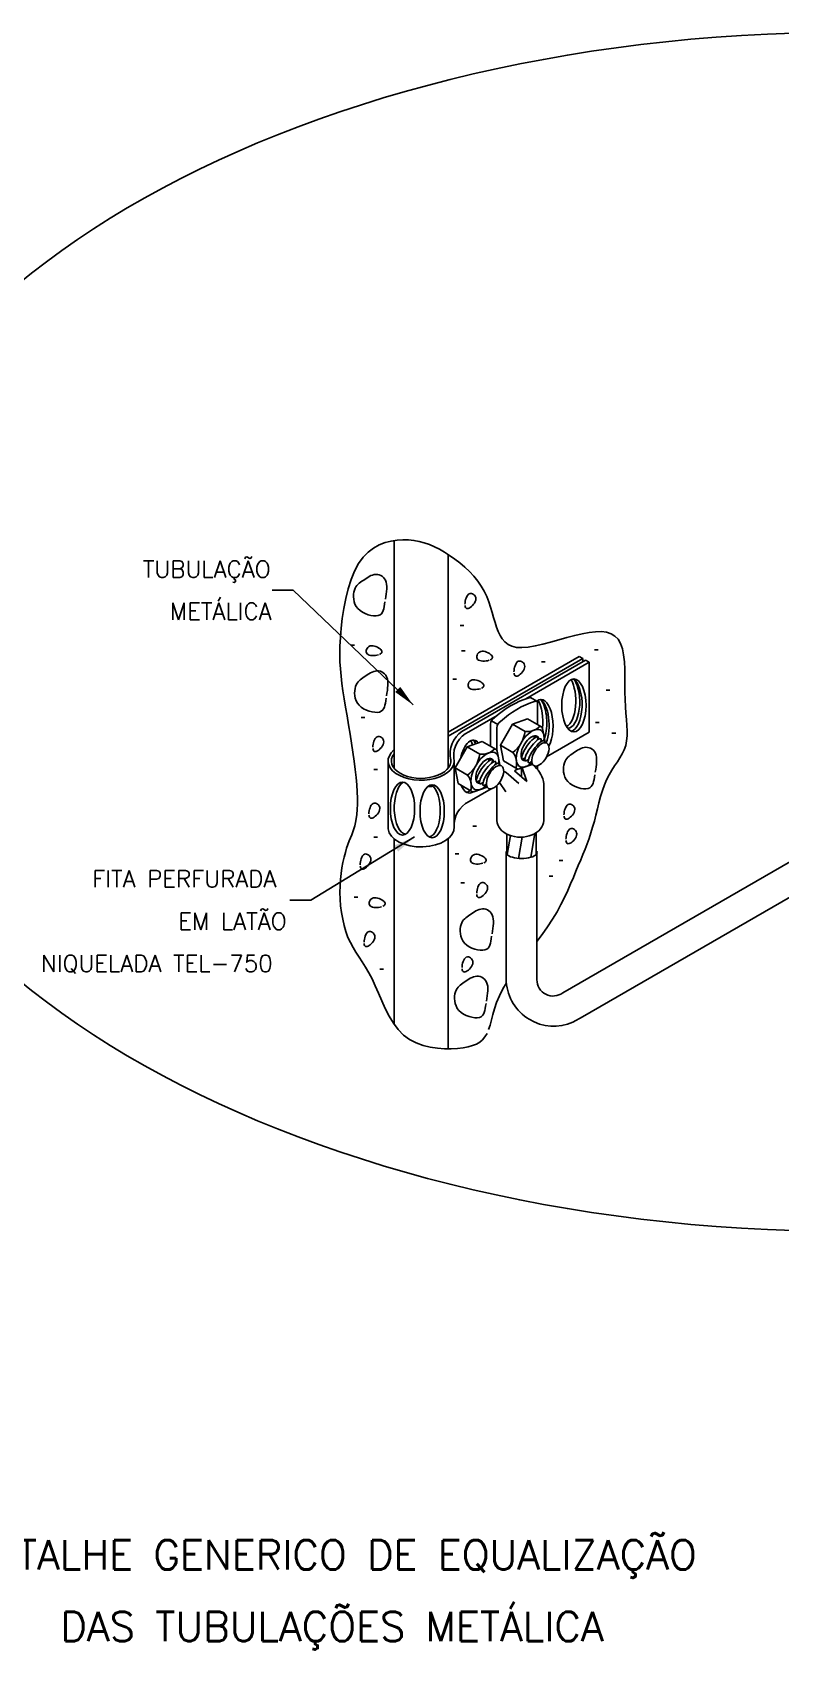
# Model space of a CAD drawing. Header units: millimetres. Extents: x -5397.5 to -5359, y -4789.6 to -4770.4.
# Drawn here: x -5380.71 to -5371.83, y -4789.56 to -4770.36 of the extents above; entities that cross this region are included whole.
import ezdxf
from ezdxf.enums import TextEntityAlignment as Align

# ---------------------------------------------------------------- set-up
doc = ezdxf.new("R2010")
doc.units = ezdxf.units.MM
doc.header["$LTSCALE"] = 10
doc.layers.add('Termotécnica', color=7, linetype='Continuous')
doc.styles.add('r140', font='romans.shx')
doc.styles.add('r80', font='romans.shx')

msp = doc.modelspace()

# ---------------------------------------------------------------- linework, layer by layer
at = {"layer": 'Termotécnica', "color": 2}
for p, q in [((-5376.418, -4779.098), (-5376.418, -4776.395)), ((-5375.776, -4779.096), (-5375.776, -4776.56)), ((-5374.416, -4781.764), (-5368.408, -4778.296)), ((-5375.156, -4778.823), (-5375.013, -4778.575)), ((-5374.833, -4778.512), (-5375.013, -4778.575)), ((-5374.863, -4778.661), (-5375.013, -4778.575)), ((-5374.67, -4778.606), (-5374.833, -4778.512)), ((-5374.183, -4782.049), (-5368.175, -4778.58)), ((-5374.752, -4778.714), (-5374.755, -4778.741)), ((-5374.711, -4778.728), (-5374.716, -4778.764)), ((-5374.672, -4778.751), (-5374.677, -4778.787)), ((-5374.625, -4778.789), (-5374.656, -4778.626)), ((-5374.633, -4778.773), (-5374.636, -4778.794)), ((-5375.694, -4779.094), (-5375.551, -4778.845)), ((-5375.371, -4778.782), (-5375.551, -4778.845)), ((-5375.401, -4778.931), (-5375.551, -4778.845)), ((-5375.208, -4778.876), (-5375.371, -4778.782)), ((-5375.163, -4779.059), (-5375.194, -4778.896)), ((-5375.007, -4778.91), (-5375.156, -4778.823)), ((-5375.12, -4779.01), (-5375.156, -4778.823)), ((-5375.545, -4779.18), (-5375.694, -4779.094)), ((-5375.658, -4779.28), (-5375.694, -4779.094)), ((-5375.29, -4778.984), (-5375.293, -4779.012)), ((-5375.249, -4778.998), (-5375.254, -4779.034)), ((-5375.21, -4779.021), (-5375.215, -4779.057)), ((-5375.171, -4779.044), (-5375.174, -4779.064)), ((-5374.958, -4779.104), (-5375.12, -4779.01)), ((-5374.777, -4779.052), (-5374.934, -4779.106)), ((-5374.896, -4778.993), (-5374.861, -4778.973)), ((-5374.857, -4779.016), (-5374.822, -4778.996)), ((-5374.818, -4779.037), (-5374.783, -4779.017)), ((-5375.496, -4779.374), (-5375.658, -4779.28)), ((-5375.315, -4779.322), (-5375.472, -4779.377)), ((-5375.434, -4779.263), (-5375.399, -4779.243)), ((-5375.395, -4779.286), (-5375.36, -4779.266)), ((-5375.356, -4779.307), (-5375.321, -4779.287)), ((-5375.197, -4779.72), (-5375.197, -4779.303)), ((-5374.641, -4779.72), (-5374.641, -4779.283)), ((-5376.418, -4782.134), (-5376.418, -4779.932)), ((-5375.776, -4782.428), (-5375.776, -4779.936)), ((-5375.086, -4781.637), (-5375.086, -4780.111)), ((-5374.723, -4781.615), (-5374.723, -4780.109)), ((-5374.295, -4782.114), (-5374.183, -4782.049))]:
    msp.add_line(p, q, dxfattribs=at)
at = {"layer": 'Termotécnica', "color": 2, "ltscale": 1.6}
for p, q in [((-5377.616, -4776.985), (-5377.866, -4776.985)), ((-5376.192, -4778.347), (-5377.616, -4776.985)), ((-5374.725, -4778.303), (-5374.797, -4778.26)), ((-5374.715, -4778.581), (-5374.715, -4778.319)), ((-5375.272, -4778.575), (-5375.272, -4778.84)), ((-5375.188, -4778.578), (-5375.262, -4778.535)), ((-5375.198, -4778.618), (-5375.198, -4778.887)), ((-5375.086, -4779.149), (-5374.939, -4779.278)), ((-5374.988, -4779.128), (-5374.951, -4779.107)), ((-5374.988, -4779.128), (-5374.841, -4779.257)), ((-5374.899, -4779.094), (-5374.841, -4779.257)), ((-5374.715, -4779.115), (-5374.715, -4779.069)), ((-5375.166, -4779.267), (-5375.091, -4779.379)), ((-5376.174, -4779.913), (-5377.407, -4780.665)), ((-5377.407, -4780.665), (-5377.657, -4780.665))]:
    msp.add_line(p, q, dxfattribs=at)
at = {"layer": 'Termotécnica', "color": 1}
for p, q in [((-5375.635, -4777.402), (-5375.59, -4777.402)), ((-5376.931, -4777.637), (-5376.886, -4777.637)), ((-5375.618, -4777.703), (-5375.573, -4777.703)), ((-5374.041, -4777.693), (-5373.997, -4777.693)), ((-5374.669, -4777.833), (-5374.625, -4777.833)), ((-5375.721, -4778.04), (-5375.677, -4778.04)), ((-5373.901, -4778.17), (-5373.857, -4778.17)), ((-5376.81, -4778.496), (-5376.765, -4778.496)), ((-5374.029, -4778.554), (-5373.985, -4778.554)), ((-5373.832, -4778.682), (-5373.787, -4778.682)), ((-5376.658, -4779.112), (-5376.614, -4779.112)), ((-5374.905, -4779.096), (-5374.905, -4779.201)), ((-5376.658, -4779.915), (-5376.614, -4779.915)), ((-5375.483, -4779.787), (-5375.439, -4779.787)), ((-5375.078, -4779.881), (-5375.078, -4780.122)), ((-5375.076, -4780.124), (-5375.037, -4779.898)), ((-5374.941, -4780.169), (-5374.897, -4779.916)), ((-5374.795, -4780.156), (-5374.747, -4779.875)), ((-5374.73, -4779.865), (-5374.73, -4780.122)), ((-5375.693, -4780.113), (-5375.648, -4780.113)), ((-5374.46, -4780.194), (-5374.415, -4780.194)), ((-5375.627, -4780.46), (-5375.583, -4780.46)), ((-5374.576, -4780.38), (-5374.532, -4780.38)), ((-5376.893, -4780.629), (-5376.849, -4780.629)), ((-5376.589, -4781.485), (-5376.544, -4781.485)), ((-5376.415, -4781.91), (-5376.418, -4781.91))]:
    msp.add_line(p, q, dxfattribs=at)
at = {"layer": 'Termotécnica', "color": 3}
for p, q in [((-5375.776, -4778.67), (-5374.22, -4777.771)), ((-5375.776, -4778.719), (-5374.177, -4777.795)), ((-5375.612, -4778.662), (-5374.144, -4777.814)), ((-5374.177, -4777.795), (-5374.22, -4777.771)), ((-5374.177, -4777.795), (-5374.177, -4777.833)), ((-5374.102, -4777.839), (-5374.144, -4777.814)), ((-5374.856, -4778.274), (-5374.102, -4777.839)), ((-5374.102, -4777.839), (-5374.102, -4778.671)), ((-5375.532, -4778.665), (-5375.196, -4778.471)), ((-5374.608, -4778.963), (-5374.102, -4778.671)), ((-5376.489, -4779.021), (-5376.489, -4779.814)), ((-5375.706, -4779.021), (-5375.706, -4779.814)), ((-5375.527, -4779.494), (-5375.264, -4779.342))]:
    msp.add_line(p, q, dxfattribs=at)
at = {"layer": 'Termotécnica', "color": 1}
for points in [[(-5375.315, -4782.247), (-5375.339, -4782.288), (-5375.367, -4782.322), (-5375.401, -4782.351), (-5375.441, -4782.374), (-5375.487, -4782.392), (-5375.539, -4782.407), (-5375.598, -4782.417), (-5375.665, -4782.424), (-5375.739, -4782.428), (-5375.819, -4782.428), (-5375.903, -4782.423), (-5375.988, -4782.41), (-5376.073, -4782.39), (-5376.156, -4782.36), (-5376.234, -4782.319), (-5376.306, -4782.266), (-5376.369, -4782.201), (-5376.426, -4782.124), (-5376.476, -4782.04), (-5376.522, -4781.951), (-5376.564, -4781.86), (-5376.603, -4781.769), (-5376.641, -4781.681), (-5376.679, -4781.599), (-5376.717, -4781.526), (-5376.756, -4781.459), (-5376.795, -4781.398), (-5376.833, -4781.34), (-5376.87, -4781.284), (-5376.904, -4781.227), (-5376.936, -4781.168), (-5376.965, -4781.106), (-5376.99, -4781.038), (-5377.011, -4780.966), (-5377.028, -4780.89), (-5377.042, -4780.812), (-5377.052, -4780.732), (-5377.058, -4780.652), (-5377.06, -4780.573), (-5377.059, -4780.496), (-5377.055, -4780.421), (-5377.047, -4780.349), (-5377.037, -4780.281), (-5377.025, -4780.216), (-5377.011, -4780.156), (-5376.996, -4780.1), (-5376.981, -4780.048), (-5376.965, -4780.002), (-5376.95, -4779.961), (-5376.935, -4779.923), (-5376.921, -4779.888), (-5376.908, -4779.854), (-5376.895, -4779.819), (-5376.884, -4779.782), (-5376.875, -4779.742), (-5376.867, -4779.697), (-5376.861, -4779.646), (-5376.857, -4779.588), (-5376.854, -4779.524), (-5376.854, -4779.454), (-5376.857, -4779.378), (-5376.861, -4779.296), (-5376.868, -4779.207), (-5376.878, -4779.113), (-5376.891, -4779.013), (-5376.906, -4778.908), (-5376.922, -4778.801), (-5376.94, -4778.692), (-5376.958, -4778.583), (-5376.976, -4778.476), (-5376.994, -4778.372), (-5377.01, -4778.273), (-5377.025, -4778.18), (-5377.037, -4778.091), (-5377.048, -4778.005), (-5377.055, -4777.919), (-5377.06, -4777.833), (-5377.062, -4777.743), (-5377.061, -4777.648), (-5377.055, -4777.546), (-5377.046, -4777.436), (-5377.033, -4777.32), (-5377.015, -4777.202), (-5376.992, -4777.083), (-5376.963, -4776.967), (-5376.929, -4776.858), (-5376.888, -4776.757), (-5376.841, -4776.668), (-5376.786, -4776.593), (-5376.726, -4776.532), (-5376.662, -4776.484), (-5376.594, -4776.446), (-5376.524, -4776.419), (-5376.453, -4776.401), (-5376.382, -4776.39), (-5376.313, -4776.386), (-5376.247, -4776.387), (-5376.183, -4776.393), (-5376.12, -4776.405), (-5376.059, -4776.421), (-5375.999, -4776.442), (-5375.94, -4776.468), (-5375.88, -4776.498), (-5375.82, -4776.533), (-5375.759, -4776.571), (-5375.697, -4776.614), (-5375.637, -4776.66), (-5375.579, -4776.71), (-5375.523, -4776.763), (-5375.471, -4776.818), (-5375.424, -4776.876), (-5375.383, -4776.936), (-5375.348, -4776.997), (-5375.318, -4777.06), (-5375.294, -4777.123), (-5375.273, -4777.186), (-5375.254, -4777.248), (-5375.237, -4777.308), (-5375.22, -4777.366), (-5375.202, -4777.422), (-5375.183, -4777.473), (-5375.16, -4777.521), (-5375.134, -4777.563), (-5375.102, -4777.599), (-5375.064, -4777.628), (-5375.019, -4777.65), (-5374.965, -4777.663), (-5374.901, -4777.666), (-5374.826, -4777.66), (-5374.743, -4777.646), (-5374.654, -4777.625), (-5374.56, -4777.601), (-5374.464, -4777.574), (-5374.368, -4777.547), (-5374.274, -4777.522), (-5374.185, -4777.501), (-5374.102, -4777.485), (-5374.026, -4777.477), (-5373.957, -4777.476), (-5373.896, -4777.484), (-5373.842, -4777.501), (-5373.797, -4777.529), (-5373.759, -4777.567), (-5373.729, -4777.617), (-5373.708, -4777.68), (-5373.693, -4777.753), (-5373.684, -4777.834), (-5373.68, -4777.921), (-5373.678, -4778.012), (-5373.678, -4778.104), (-5373.678, -4778.196), (-5373.676, -4778.284), (-5373.672, -4778.368), (-5373.667, -4778.446), (-5373.661, -4778.52), (-5373.656, -4778.589), (-5373.653, -4778.654), (-5373.653, -4778.715), (-5373.658, -4778.773), (-5373.669, -4778.827), (-5373.686, -4778.878), (-5373.709, -4778.926), (-5373.737, -4778.974), (-5373.768, -4779.022), (-5373.8, -4779.07), (-5373.833, -4779.121), (-5373.865, -4779.175), (-5373.895, -4779.234), (-5373.921, -4779.297), (-5373.945, -4779.364), (-5373.966, -4779.435), (-5373.986, -4779.508), (-5374.005, -4779.581), (-5374.023, -4779.655), (-5374.041, -4779.728), (-5374.061, -4779.799), (-5374.081, -4779.866), (-5374.103, -4779.932), (-5374.126, -4779.996), (-5374.15, -4780.059), (-5374.176, -4780.122), (-5374.203, -4780.187), (-5374.231, -4780.253), (-5374.26, -4780.322), (-5374.29, -4780.395), (-5374.323, -4780.47), (-5374.357, -4780.549), (-5374.395, -4780.631), (-5374.437, -4780.715), (-5374.484, -4780.802), (-5374.537, -4780.891), (-5374.595, -4780.982), (-5374.661, -4781.074), (-5374.723, -4781.157)], [(-5376.526, -4777.122), (-5376.53, -4777.151), (-5376.535, -4777.178), (-5376.54, -4777.204), (-5376.547, -4777.227), (-5376.556, -4777.247), (-5376.568, -4777.263), (-5376.584, -4777.276), (-5376.605, -4777.285), (-5376.631, -4777.289), (-5376.661, -4777.288), (-5376.693, -4777.284), (-5376.727, -4777.275), (-5376.761, -4777.262), (-5376.793, -4777.246), (-5376.822, -4777.226), (-5376.847, -4777.203), (-5376.867, -4777.178), (-5376.882, -4777.15), (-5376.892, -4777.121), (-5376.897, -4777.091), (-5376.899, -4777.062), (-5376.898, -4777.033), (-5376.894, -4777.007), (-5376.888, -4776.983), (-5376.88, -4776.962), (-5376.87, -4776.944), (-5376.859, -4776.928), (-5376.846, -4776.914), (-5376.832, -4776.902), (-5376.818, -4776.89), (-5376.802, -4776.879), (-5376.785, -4776.868), (-5376.767, -4776.856), (-5376.749, -4776.844), (-5376.731, -4776.832), (-5376.712, -4776.821), (-5376.693, -4776.811), (-5376.673, -4776.804), (-5376.654, -4776.798), (-5376.634, -4776.796), (-5376.614, -4776.796), (-5376.595, -4776.8), (-5376.576, -4776.808), (-5376.559, -4776.818), (-5376.544, -4776.832), (-5376.53, -4776.848), (-5376.519, -4776.867), (-5376.511, -4776.889), (-5376.507, -4776.914), (-5376.505, -4776.941), (-5376.505, -4776.969), (-5376.508, -4776.999), (-5376.512, -4777.03), (-5376.516, -4777.061), (-5376.521, -4777.092)], [(-5375.577, -4777.151), (-5375.576, -4777.134), (-5375.573, -4777.115), (-5375.569, -4777.096), (-5375.563, -4777.078), (-5375.556, -4777.061), (-5375.548, -4777.046), (-5375.537, -4777.034), (-5375.526, -4777.026), (-5375.513, -4777.022), (-5375.5, -4777.023), (-5375.487, -4777.027), (-5375.474, -4777.034), (-5375.463, -4777.045), (-5375.455, -4777.057), (-5375.449, -4777.072), (-5375.447, -4777.087), (-5375.449, -4777.104), (-5375.455, -4777.12), (-5375.464, -4777.137), (-5375.475, -4777.152), (-5375.488, -4777.167), (-5375.501, -4777.179), (-5375.515, -4777.19), (-5375.528, -4777.197), (-5375.539, -4777.201), (-5375.549, -4777.203), (-5375.557, -4777.201), (-5375.564, -4777.196), (-5375.57, -4777.188), (-5375.574, -4777.178), (-5375.576, -4777.166)], [(-5376.604, -4777.751), (-5376.621, -4777.755), (-5376.639, -4777.758), (-5376.658, -4777.76), (-5376.678, -4777.76), (-5376.696, -4777.758), (-5376.713, -4777.755), (-5376.727, -4777.749), (-5376.739, -4777.74), (-5376.746, -4777.729), (-5376.749, -4777.716), (-5376.749, -4777.702), (-5376.745, -4777.688), (-5376.739, -4777.675), (-5376.729, -4777.663), (-5376.717, -4777.653), (-5376.703, -4777.646), (-5376.687, -4777.644), (-5376.669, -4777.644), (-5376.651, -4777.648), (-5376.633, -4777.654), (-5376.615, -4777.662), (-5376.599, -4777.671), (-5376.585, -4777.68), (-5376.574, -4777.69), (-5376.567, -4777.7), (-5376.563, -4777.709), (-5376.562, -4777.718), (-5376.565, -4777.726), (-5376.57, -4777.733), (-5376.579, -4777.74), (-5376.59, -4777.746)], [(-5375.291, -4777.817), (-5375.308, -4777.821), (-5375.326, -4777.824), (-5375.345, -4777.826), (-5375.365, -4777.826), (-5375.383, -4777.824), (-5375.4, -4777.82), (-5375.414, -4777.814), (-5375.426, -4777.806), (-5375.433, -4777.795), (-5375.436, -4777.782), (-5375.436, -4777.768), (-5375.433, -4777.754), (-5375.426, -4777.74), (-5375.416, -4777.728), (-5375.404, -4777.719), (-5375.39, -4777.712), (-5375.374, -4777.709), (-5375.356, -4777.71), (-5375.338, -4777.714), (-5375.32, -4777.72), (-5375.302, -4777.727), (-5375.286, -4777.736), (-5375.272, -4777.746), (-5375.261, -4777.756), (-5375.254, -4777.766), (-5375.25, -4777.775), (-5375.249, -4777.783), (-5375.252, -4777.791), (-5375.257, -4777.799), (-5375.266, -4777.806), (-5375.277, -4777.811)], [(-5376.513, -4778.268), (-5376.517, -4778.297), (-5376.521, -4778.324), (-5376.526, -4778.35), (-5376.533, -4778.373), (-5376.542, -4778.393), (-5376.555, -4778.41), (-5376.571, -4778.422), (-5376.592, -4778.431), (-5376.618, -4778.435), (-5376.647, -4778.434), (-5376.68, -4778.43), (-5376.714, -4778.421), (-5376.747, -4778.408), (-5376.78, -4778.392), (-5376.809, -4778.372), (-5376.834, -4778.349), (-5376.854, -4778.324), (-5376.868, -4778.296), (-5376.878, -4778.267), (-5376.884, -4778.237), (-5376.886, -4778.208), (-5376.885, -4778.18), (-5376.881, -4778.153), (-5376.875, -4778.129), (-5376.867, -4778.108), (-5376.857, -4778.09), (-5376.846, -4778.074), (-5376.833, -4778.061), (-5376.819, -4778.048), (-5376.804, -4778.036), (-5376.788, -4778.025), (-5376.772, -4778.014), (-5376.754, -4778.002), (-5376.736, -4777.99), (-5376.718, -4777.978), (-5376.699, -4777.967), (-5376.679, -4777.957), (-5376.66, -4777.95), (-5376.64, -4777.944), (-5376.62, -4777.942), (-5376.601, -4777.943), (-5376.581, -4777.947), (-5376.563, -4777.954), (-5376.546, -4777.964), (-5376.53, -4777.978), (-5376.517, -4777.994), (-5376.506, -4778.013), (-5376.498, -4778.035), (-5376.493, -4778.06), (-5376.492, -4778.087), (-5376.492, -4778.115), (-5376.495, -4778.145), (-5376.498, -4778.176), (-5376.503, -4778.207), (-5376.508, -4778.238)], [(-5374.995, -4777.953), (-5374.994, -4777.936), (-5374.991, -4777.918), (-5374.987, -4777.899), (-5374.982, -4777.881), (-5374.974, -4777.863), (-5374.966, -4777.848), (-5374.956, -4777.836), (-5374.944, -4777.828), (-5374.932, -4777.825), (-5374.918, -4777.825), (-5374.905, -4777.83), (-5374.893, -4777.837), (-5374.882, -4777.847), (-5374.873, -4777.86), (-5374.868, -4777.874), (-5374.866, -4777.89), (-5374.868, -4777.906), (-5374.874, -4777.923), (-5374.883, -4777.939), (-5374.894, -4777.955), (-5374.906, -4777.969), (-5374.92, -4777.982), (-5374.933, -4777.992), (-5374.946, -4778), (-5374.957, -4778.004), (-5374.967, -4778.005), (-5374.976, -4778.003), (-5374.983, -4777.999), (-5374.988, -4777.991), (-5374.992, -4777.981), (-5374.994, -4777.968)], [(-5375.394, -4778.154), (-5375.411, -4778.158), (-5375.429, -4778.161), (-5375.448, -4778.163), (-5375.468, -4778.163), (-5375.486, -4778.162), (-5375.503, -4778.158), (-5375.518, -4778.152), (-5375.529, -4778.143), (-5375.536, -4778.132), (-5375.539, -4778.119), (-5375.539, -4778.105), (-5375.536, -4778.091), (-5375.529, -4778.078), (-5375.52, -4778.066), (-5375.508, -4778.056), (-5375.493, -4778.05), (-5375.477, -4778.047), (-5375.459, -4778.048), (-5375.441, -4778.051), (-5375.423, -4778.057), (-5375.405, -4778.065), (-5375.389, -4778.074), (-5375.376, -4778.084), (-5375.365, -4778.094), (-5375.357, -4778.103), (-5375.353, -4778.112), (-5375.352, -4778.121), (-5375.355, -4778.129), (-5375.36, -4778.136), (-5375.369, -4778.143), (-5375.38, -4778.149)], [(-5376.67, -4778.849), (-5376.669, -4778.832), (-5376.667, -4778.814), (-5376.662, -4778.795), (-5376.657, -4778.776), (-5376.65, -4778.759), (-5376.641, -4778.744), (-5376.631, -4778.732), (-5376.62, -4778.724), (-5376.607, -4778.72), (-5376.594, -4778.721), (-5376.58, -4778.725), (-5376.568, -4778.733), (-5376.557, -4778.743), (-5376.548, -4778.756), (-5376.543, -4778.77), (-5376.541, -4778.786), (-5376.543, -4778.802), (-5376.549, -4778.819), (-5376.558, -4778.835), (-5376.569, -4778.851), (-5376.582, -4778.865), (-5376.595, -4778.878), (-5376.608, -4778.888), (-5376.621, -4778.896), (-5376.632, -4778.9), (-5376.642, -4778.901), (-5376.651, -4778.899), (-5376.658, -4778.894), (-5376.663, -4778.887), (-5376.667, -4778.877), (-5376.669, -4778.864)], [(-5374.035, -4779.175), (-5374.039, -4779.204), (-5374.043, -4779.232), (-5374.049, -4779.257), (-5374.055, -4779.28), (-5374.065, -4779.3), (-5374.077, -4779.317), (-5374.093, -4779.33), (-5374.114, -4779.338), (-5374.14, -4779.342), (-5374.17, -4779.342), (-5374.202, -4779.337), (-5374.236, -4779.328), (-5374.27, -4779.316), (-5374.302, -4779.299), (-5374.331, -4779.28), (-5374.356, -4779.257), (-5374.376, -4779.231), (-5374.39, -4779.204), (-5374.4, -4779.174), (-5374.406, -4779.145), (-5374.408, -4779.115), (-5374.407, -4779.087), (-5374.403, -4779.06), (-5374.397, -4779.036), (-5374.389, -4779.015), (-5374.379, -4778.997), (-5374.368, -4778.982), (-5374.355, -4778.968), (-5374.341, -4778.955), (-5374.326, -4778.944), (-5374.31, -4778.933), (-5374.294, -4778.921), (-5374.276, -4778.909), (-5374.258, -4778.897), (-5374.24, -4778.885), (-5374.221, -4778.874), (-5374.202, -4778.865), (-5374.182, -4778.857), (-5374.162, -4778.852), (-5374.143, -4778.849), (-5374.123, -4778.85), (-5374.104, -4778.854), (-5374.085, -4778.861), (-5374.068, -4778.872), (-5374.052, -4778.885), (-5374.039, -4778.901), (-5374.028, -4778.921), (-5374.02, -4778.943), (-5374.016, -4778.967), (-5374.014, -4778.994), (-5374.014, -4779.023), (-5374.017, -4779.053), (-5374.02, -4779.083), (-5374.025, -4779.114), (-5374.03, -4779.145)], [(-5376.717, -4779.64), (-5376.716, -4779.623), (-5376.713, -4779.605), (-5376.709, -4779.586), (-5376.703, -4779.567), (-5376.696, -4779.55), (-5376.688, -4779.535), (-5376.678, -4779.523), (-5376.666, -4779.515), (-5376.653, -4779.511), (-5376.64, -4779.512), (-5376.627, -4779.516), (-5376.614, -4779.524), (-5376.604, -4779.534), (-5376.595, -4779.547), (-5376.589, -4779.561), (-5376.587, -4779.577), (-5376.59, -4779.593), (-5376.595, -4779.61), (-5376.604, -4779.626), (-5376.615, -4779.642), (-5376.628, -4779.656), (-5376.641, -4779.669), (-5376.655, -4779.679), (-5376.668, -4779.687), (-5376.679, -4779.691), (-5376.689, -4779.692), (-5376.697, -4779.69), (-5376.704, -4779.685), (-5376.71, -4779.678), (-5376.714, -4779.668), (-5376.716, -4779.655)], [(-5374.402, -4779.652), (-5374.401, -4779.635), (-5374.398, -4779.616), (-5374.394, -4779.597), (-5374.388, -4779.579), (-5374.381, -4779.562), (-5374.373, -4779.547), (-5374.363, -4779.535), (-5374.351, -4779.527), (-5374.338, -4779.523), (-5374.325, -4779.524), (-5374.312, -4779.528), (-5374.299, -4779.536), (-5374.289, -4779.546), (-5374.28, -4779.559), (-5374.274, -4779.573), (-5374.272, -4779.588), (-5374.275, -4779.605), (-5374.28, -4779.622), (-5374.289, -4779.638), (-5374.301, -4779.654), (-5374.313, -4779.668), (-5374.327, -4779.68), (-5374.34, -4779.691), (-5374.353, -4779.698), (-5374.364, -4779.703), (-5374.374, -4779.704), (-5374.382, -4779.702), (-5374.389, -4779.697), (-5374.395, -4779.689), (-5374.399, -4779.679), (-5374.401, -4779.667)], [(-5374.378, -4779.942), (-5374.377, -4779.925), (-5374.375, -4779.907), (-5374.371, -4779.888), (-5374.365, -4779.87), (-5374.358, -4779.853), (-5374.349, -4779.838), (-5374.339, -4779.826), (-5374.328, -4779.817), (-5374.315, -4779.814), (-5374.302, -4779.814), (-5374.289, -4779.819), (-5374.276, -4779.826), (-5374.265, -4779.837), (-5374.257, -4779.849), (-5374.251, -4779.864), (-5374.249, -4779.879), (-5374.251, -4779.896), (-5374.257, -4779.912), (-5374.266, -4779.929), (-5374.277, -4779.944), (-5374.29, -4779.959), (-5374.303, -4779.971), (-5374.317, -4779.982), (-5374.329, -4779.989), (-5374.341, -4779.993), (-5374.351, -4779.994), (-5374.359, -4779.993), (-5374.366, -4779.988), (-5374.372, -4779.98), (-5374.375, -4779.97), (-5374.378, -4779.957)], [(-5376.821, -4780.245), (-5376.82, -4780.228), (-5376.818, -4780.21), (-5376.814, -4780.191), (-5376.808, -4780.172), (-5376.801, -4780.155), (-5376.792, -4780.14), (-5376.782, -4780.128), (-5376.771, -4780.12), (-5376.758, -4780.116), (-5376.745, -4780.117), (-5376.732, -4780.121), (-5376.719, -4780.129), (-5376.708, -4780.139), (-5376.7, -4780.152), (-5376.694, -4780.166), (-5376.692, -4780.182), (-5376.694, -4780.198), (-5376.7, -4780.215), (-5376.709, -4780.231), (-5376.72, -4780.247), (-5376.733, -4780.261), (-5376.746, -4780.274), (-5376.76, -4780.284), (-5376.772, -4780.292), (-5376.784, -4780.296), (-5376.794, -4780.297), (-5376.802, -4780.295), (-5376.809, -4780.29), (-5376.814, -4780.283), (-5376.818, -4780.273), (-5376.821, -4780.26)], [(-5375.366, -4780.227), (-5375.383, -4780.231), (-5375.401, -4780.234), (-5375.42, -4780.236), (-5375.44, -4780.236), (-5375.458, -4780.234), (-5375.475, -4780.23), (-5375.489, -4780.224), (-5375.501, -4780.216), (-5375.508, -4780.205), (-5375.511, -4780.192), (-5375.511, -4780.178), (-5375.508, -4780.164), (-5375.501, -4780.15), (-5375.491, -4780.138), (-5375.479, -4780.129), (-5375.465, -4780.122), (-5375.449, -4780.119), (-5375.431, -4780.12), (-5375.413, -4780.124), (-5375.395, -4780.13), (-5375.377, -4780.138), (-5375.361, -4780.147), (-5375.347, -4780.156), (-5375.336, -4780.166), (-5375.329, -4780.176), (-5375.325, -4780.185), (-5375.324, -4780.194), (-5375.327, -4780.202), (-5375.332, -4780.209), (-5375.341, -4780.216), (-5375.352, -4780.222)], [(-5375.437, -4780.582), (-5375.436, -4780.565), (-5375.433, -4780.547), (-5375.429, -4780.528), (-5375.424, -4780.51), (-5375.417, -4780.492), (-5375.408, -4780.477), (-5375.398, -4780.465), (-5375.386, -4780.457), (-5375.374, -4780.454), (-5375.36, -4780.454), (-5375.347, -4780.459), (-5375.335, -4780.466), (-5375.324, -4780.477), (-5375.315, -4780.489), (-5375.31, -4780.503), (-5375.308, -4780.519), (-5375.31, -4780.536), (-5375.316, -4780.552), (-5375.325, -4780.569), (-5375.336, -4780.584), (-5375.348, -4780.599), (-5375.362, -4780.611), (-5375.375, -4780.621), (-5375.388, -4780.629), (-5375.399, -4780.633), (-5375.409, -4780.634), (-5375.418, -4780.632), (-5375.425, -4780.628), (-5375.43, -4780.62), (-5375.434, -4780.61), (-5375.436, -4780.597)], [(-5376.567, -4780.743), (-5376.583, -4780.747), (-5376.602, -4780.75), (-5376.621, -4780.751), (-5376.64, -4780.752), (-5376.659, -4780.75), (-5376.675, -4780.746), (-5376.69, -4780.74), (-5376.701, -4780.732), (-5376.708, -4780.721), (-5376.712, -4780.708), (-5376.712, -4780.694), (-5376.708, -4780.68), (-5376.701, -4780.666), (-5376.692, -4780.654), (-5376.68, -4780.645), (-5376.666, -4780.638), (-5376.649, -4780.635), (-5376.632, -4780.636), (-5376.613, -4780.64), (-5376.595, -4780.646), (-5376.578, -4780.653), (-5376.562, -4780.662), (-5376.548, -4780.672), (-5376.537, -4780.682), (-5376.529, -4780.692), (-5376.525, -4780.701), (-5376.525, -4780.709), (-5376.527, -4780.717), (-5376.533, -4780.725), (-5376.541, -4780.732), (-5376.553, -4780.737)], [(-5375.26, -4781.093), (-5375.264, -4781.122), (-5375.268, -4781.15), (-5375.274, -4781.175), (-5375.28, -4781.198), (-5375.29, -4781.218), (-5375.302, -4781.235), (-5375.318, -4781.248), (-5375.339, -4781.256), (-5375.365, -4781.26), (-5375.395, -4781.26), (-5375.427, -4781.255), (-5375.461, -4781.246), (-5375.495, -4781.234), (-5375.527, -4781.217), (-5375.556, -4781.198), (-5375.581, -4781.175), (-5375.601, -4781.149), (-5375.615, -4781.122), (-5375.625, -4781.092), (-5375.631, -4781.063), (-5375.633, -4781.033), (-5375.632, -4781.005), (-5375.628, -4780.978), (-5375.622, -4780.954), (-5375.614, -4780.933), (-5375.604, -4780.915), (-5375.593, -4780.9), (-5375.58, -4780.886), (-5375.566, -4780.873), (-5375.551, -4780.862), (-5375.535, -4780.851), (-5375.519, -4780.839), (-5375.501, -4780.827), (-5375.483, -4780.815), (-5375.465, -4780.803), (-5375.446, -4780.792), (-5375.427, -4780.783), (-5375.407, -4780.775), (-5375.387, -4780.77), (-5375.368, -4780.767), (-5375.348, -4780.768), (-5375.329, -4780.772), (-5375.31, -4780.779), (-5375.293, -4780.79), (-5375.278, -4780.803), (-5375.264, -4780.819), (-5375.253, -4780.839), (-5375.245, -4780.861), (-5375.241, -4780.885), (-5375.239, -4780.912), (-5375.239, -4780.941), (-5375.242, -4780.971), (-5375.246, -4781.001), (-5375.25, -4781.032), (-5375.255, -4781.063)], [(-5376.775, -4781.164), (-5376.774, -4781.147), (-5376.771, -4781.129), (-5376.767, -4781.11), (-5376.761, -4781.091), (-5376.754, -4781.074), (-5376.746, -4781.059), (-5376.736, -4781.047), (-5376.724, -4781.039), (-5376.712, -4781.035), (-5376.698, -4781.036), (-5376.685, -4781.04), (-5376.673, -4781.048), (-5376.662, -4781.058), (-5376.653, -4781.071), (-5376.647, -4781.085), (-5376.645, -4781.101), (-5376.648, -4781.117), (-5376.654, -4781.134), (-5376.663, -4781.15), (-5376.674, -4781.166), (-5376.686, -4781.18), (-5376.7, -4781.193), (-5376.713, -4781.203), (-5376.726, -4781.211), (-5376.737, -4781.215), (-5376.747, -4781.216), (-5376.756, -4781.214), (-5376.763, -4781.209), (-5376.768, -4781.202), (-5376.772, -4781.192), (-5376.774, -4781.179)], [(-5375.611, -4781.466), (-5375.61, -4781.449), (-5375.608, -4781.431), (-5375.604, -4781.412), (-5375.598, -4781.394), (-5375.591, -4781.377), (-5375.582, -4781.362), (-5375.572, -4781.35), (-5375.561, -4781.341), (-5375.548, -4781.338), (-5375.535, -4781.338), (-5375.522, -4781.343), (-5375.509, -4781.35), (-5375.498, -4781.361), (-5375.49, -4781.373), (-5375.484, -4781.388), (-5375.482, -4781.403), (-5375.484, -4781.42), (-5375.49, -4781.436), (-5375.499, -4781.453), (-5375.51, -4781.468), (-5375.523, -4781.483), (-5375.536, -4781.495), (-5375.55, -4781.505), (-5375.562, -4781.513), (-5375.574, -4781.517), (-5375.584, -4781.518), (-5375.592, -4781.516), (-5375.599, -4781.512), (-5375.605, -4781.504), (-5375.608, -4781.494), (-5375.611, -4781.481)], [(-5375.326, -4781.893), (-5375.331, -4781.922), (-5375.335, -4781.95), (-5375.34, -4781.975), (-5375.347, -4781.998), (-5375.356, -4782.018), (-5375.369, -4782.035), (-5375.385, -4782.048), (-5375.406, -4782.056), (-5375.431, -4782.06), (-5375.461, -4782.06), (-5375.494, -4782.055), (-5375.528, -4782.046), (-5375.561, -4782.033), (-5375.593, -4782.017), (-5375.623, -4781.997), (-5375.648, -4781.975), (-5375.668, -4781.949), (-5375.682, -4781.921), (-5375.692, -4781.892), (-5375.698, -4781.862), (-5375.7, -4781.833), (-5375.699, -4781.805), (-5375.695, -4781.778), (-5375.689, -4781.754), (-5375.68, -4781.733), (-5375.671, -4781.715), (-5375.659, -4781.699), (-5375.647, -4781.686), (-5375.633, -4781.673), (-5375.618, -4781.662), (-5375.602, -4781.65), (-5375.585, -4781.639), (-5375.568, -4781.627), (-5375.55, -4781.615), (-5375.531, -4781.603), (-5375.513, -4781.592), (-5375.493, -4781.582), (-5375.474, -4781.575), (-5375.454, -4781.569), (-5375.434, -4781.567), (-5375.415, -4781.568), (-5375.395, -4781.572), (-5375.377, -4781.579), (-5375.36, -4781.589), (-5375.344, -4781.603), (-5375.331, -4781.619), (-5375.32, -4781.638), (-5375.312, -4781.66), (-5375.307, -4781.685), (-5375.305, -4781.712), (-5375.306, -4781.741), (-5375.308, -4781.77), (-5375.312, -4781.801), (-5375.317, -4781.832), (-5375.322, -4781.863)], [(-5375.085, -4781.647), (-5375.127, -4781.716), (-5375.168, -4781.799), (-5375.201, -4781.878), (-5375.226, -4781.953), (-5375.246, -4782.023), (-5375.263, -4782.087), (-5375.279, -4782.147), (-5375.296, -4782.2)]]:
    msp.add_lwpolyline(points, dxfattribs=at)
at = {"layer": 'Termotécnica', "color": 2, "ltscale": 1.6}
for centre, radius, start, end in [((-5374.508, -4779.271), 1.055, 106.94, 133.06), ((-5374.433, -4779.313), 1.055, 106.94, 133.06), ((-5374.805, -4778.284), 0.025, 70.6195, 112.9935), ((-5374.98, -4778.947), 0.228, 233.0407, 242.1272)]:
    msp.add_arc(centre, radius, start, end, dxfattribs=at)
at = {"layer": 'Termotécnica', "color": 2}
for centre, radius, start, end in [((-5374.732, -4778.319), 0.0175, 0, 120), ((-5375.184, -4778.575), 0.0876, 120, 180), ((-5375.11, -4778.618), 0.0876, 120, 180), ((-5375.243, -4778.608), 0.383, 307.9969, 352.0248), ((-5374.839, -4778.44), 0.222, 263.8108, 314.501), ((-5374.685, -4778.631), 0.0287, 10.8846, 60), ((-5375.781, -4778.878), 0.383, 307.9969, 352.0248), ((-5375.377, -4778.71), 0.222, 263.8108, 314.501), ((-5375.222, -4778.901), 0.0287, 10.8846, 60), ((-5375.187, -4779.041), 0.223, 345.5818, 36.1065), ((-5374.653, -4778.795), 0.0287, 359.1317, 10.8846), ((-5375.191, -4779.065), 0.0287, 359.1317, 10.8846), ((-5374.943, -4779.079), 0.0287, 240, 289.1165), ((-5374.786, -4779.025), 0.0287, 289.1165, 296.2919), ((-5374.978, -4779.332), 0.341, 8.2416, 47.8775), ((-5376.009, -4778.998), 0.319, 268.5165, 280.3893), ((-5375.725, -4779.311), 0.223, 345.5818, 36.1065), ((-5375.324, -4779.295), 0.0287, 289.1165, 296.2919), ((-5375.481, -4779.349), 0.0287, 240, 289.1165), ((-5374.521, -4781.594), 0.567, 184.3467, 293.4178), ((-5374.531, -4781.612), 0.191, 179.0083, 307.065)]:
    msp.add_arc(centre, radius, start, end, dxfattribs=at)
at = {"layer": 'Termotécnica', "color": 3}
for centre, radius, start, end in [((-5375.432, -4778.927), 0.321, 124.1763, 191.6872), ((-5375.4, -4778.947), 0.311, 115.0834, 185.1386), ((-5375.395, -4779.776), 0.311, 115.0834, 185.1386)]:
    msp.add_arc(centre, radius, start, end, dxfattribs=at)
at = {"layer": 'Termotécnica', "color": 1}
msp.add_ellipse((-5371.06, -4777.479), major_axis=(-12.056, 0), ratio=0.590386, dxfattribs=at)
at = {"layer": 'Termotécnica', "color": 3}
for centre in [(-5374.284, -4778.352), (-5376.318, -4779.578), (-5375.966, -4779.609)]:
    msp.add_ellipse(centre, major_axis=(0, 0.315), ratio=0.457374, dxfattribs=at)
for centre, major_axis, ratio, start_param, end_param in [((-5374.402, -4778.298), (0, 0.315), 0.446561, 3.373736, 5.637808), ((-5374.359, -4778.308), (0, 0.315), 0.460914, 3.158132, 5.687011), ((-5374.327, -4778.342), (0, 0.315), 0.446561, 3.197518, 6.03082), ((-5374.675, -4778.597), (0, 0.315), 0.456583, 3.857544, 6.630869), ((-5374.794, -4778.544), (0, 0.315), 0.446561, 4.461234, 5.637808), ((-5374.718, -4778.588), (0, 0.315), 0.446561, 3.984943, 6.03082), ((-5374.75, -4778.554), (0, 0.315), 0.460914, 4.080779, 5.687011), ((-5375.501, -4779.079), (0.03, 0.314), 0.454957, 5.860195, 7.592763), ((-5375.614, -4779.014), (0.03, 0.314), 0.446561, 5.40704, 5.637808), ((-5375.543, -4779.065), (0.03, 0.314), 0.446561, 5.710677, 6.021014), ((-5375.572, -4779.028), (0.03, 0.314), 0.460914, 5.521987, 5.687011), ((-5376.097, -4779.012), (-0.392, 0), 0.583949, 5.676483, 9.587653), ((-5376.097, -4779.012), (-0.353, 0), 0.583949, 5.852591, 9.519705), ((-5376.275, -4779.568), (0, 0.315), 0.446561, 0.252365, 3.085668), ((-5376.01, -4779.599), (0, 0.315), 0.446561, 3.197518, 6.03082), ((-5375.501, -4779.079), (0.03, 0.314), 0.460552, 2.410569, 3.514112), ((-5375.542, -4779.069), (0.03, 0.314), 0.446561, 3.23458, 3.544485), ((-5376.097, -4779.803), (-0.392, 0), 0.583949, 0.066205, 3.187273)]:
    msp.add_ellipse(centre, major_axis=major_axis, ratio=ratio, start_param=start_param, end_param=end_param, dxfattribs=at)
at = {"layer": 'Termotécnica', "color": 2}
for centre, major_axis, ratio, start_param, end_param in [((-5374.803, -4778.861), (0.125, 0.216), 0.500279, 5.414719, 10.426914), ((-5374.803, -4778.861), (-0.082, -0.142), 0.500279, 2.686448, 6.55275), ((-5375.341, -4779.131), (0.125, 0.216), 0.500279, 5.414719, 10.426914), ((-5375.341, -4779.131), (-0.082, -0.142), 0.500279, 2.686448, 6.55275), ((-5374.904, -4780.1), (-0.184, 0), 0.375922, 5.949218, 9.751954)]:
    msp.add_ellipse(centre, major_axis=major_axis, ratio=ratio, start_param=start_param, end_param=end_param, dxfattribs=at)
at = {"layer": 'Termotécnica', "color": 1}
for centre in [(-5374.803, -4778.861), (-5374.765, -4778.883), (-5374.726, -4778.905), (-5375.341, -4779.131), (-5375.303, -4779.153), (-5375.264, -4779.175)]:
    msp.add_ellipse(centre, major_axis=(-0.093, -0.133), ratio=0.281547, start_param=3.158868, end_param=6.283185, dxfattribs=at)
at = {"layer": 'Termotécnica', "color": 2}
for centre in [(-5374.681, -4778.934), (-5375.219, -4779.204)]:
    msp.add_ellipse(centre, major_axis=(-0.077, -0.133), ratio=0.509483, dxfattribs=at)
at = {"layer": 'Termotécnica', "color": 2, "linetype": 'Continuous'}
msp.add_ellipse((-5374.919, -4779.72), major_axis=(-0.278, 0), ratio=0.708671, start_param=0, end_param=3.141593, dxfattribs=at)
at = {"layer": 'Termotécnica', "color": 2, "ltscale": 1.6}
for points in [[(-5376.343, -4778.133), (-5376.405, -4778.193), (-5376.192, -4778.347)], [(-5376.37, -4780.088), (-5376.416, -4780.015), (-5376.174, -4779.913)]]:
    msp.add_solid(points, dxfattribs=at)

# ---------------------------------------------------------------- texts
at = {"layer": 'Termotécnica', "color": 2, "ltscale": 12.5, "style": 'r80'}
for s, p in [('TUBULAÇÃO', (-5379.4, -4776.835)), ('METÁLICA', (-5379.079, -4777.335)), ('FITA PERFURADA ', (-5380, -4780.511)), ('EM LATÃO ', (-5378.979, -4781.015)), ('NIQUELADA TEL-750', (-5380.61, -4781.516))]:
    msp.add_text(s, height=0.2, dxfattribs=at).set_placement(p)
at = {"layer": 'Termotécnica', "color": 5, "style": 'r140'}
for s, p in [('DETALHE GENERICO DE EQUALIZAÇÃO ', (-5377.04, -4788.717)), ('DAS TUBULAÇÕES METÁLICA', (-5377.154, -4789.568))]:
    msp.add_text(s, height=0.35, dxfattribs=at).set_placement(p, align=Align.BOTTOM_CENTER)

doc.saveas('drawing.dxf')
